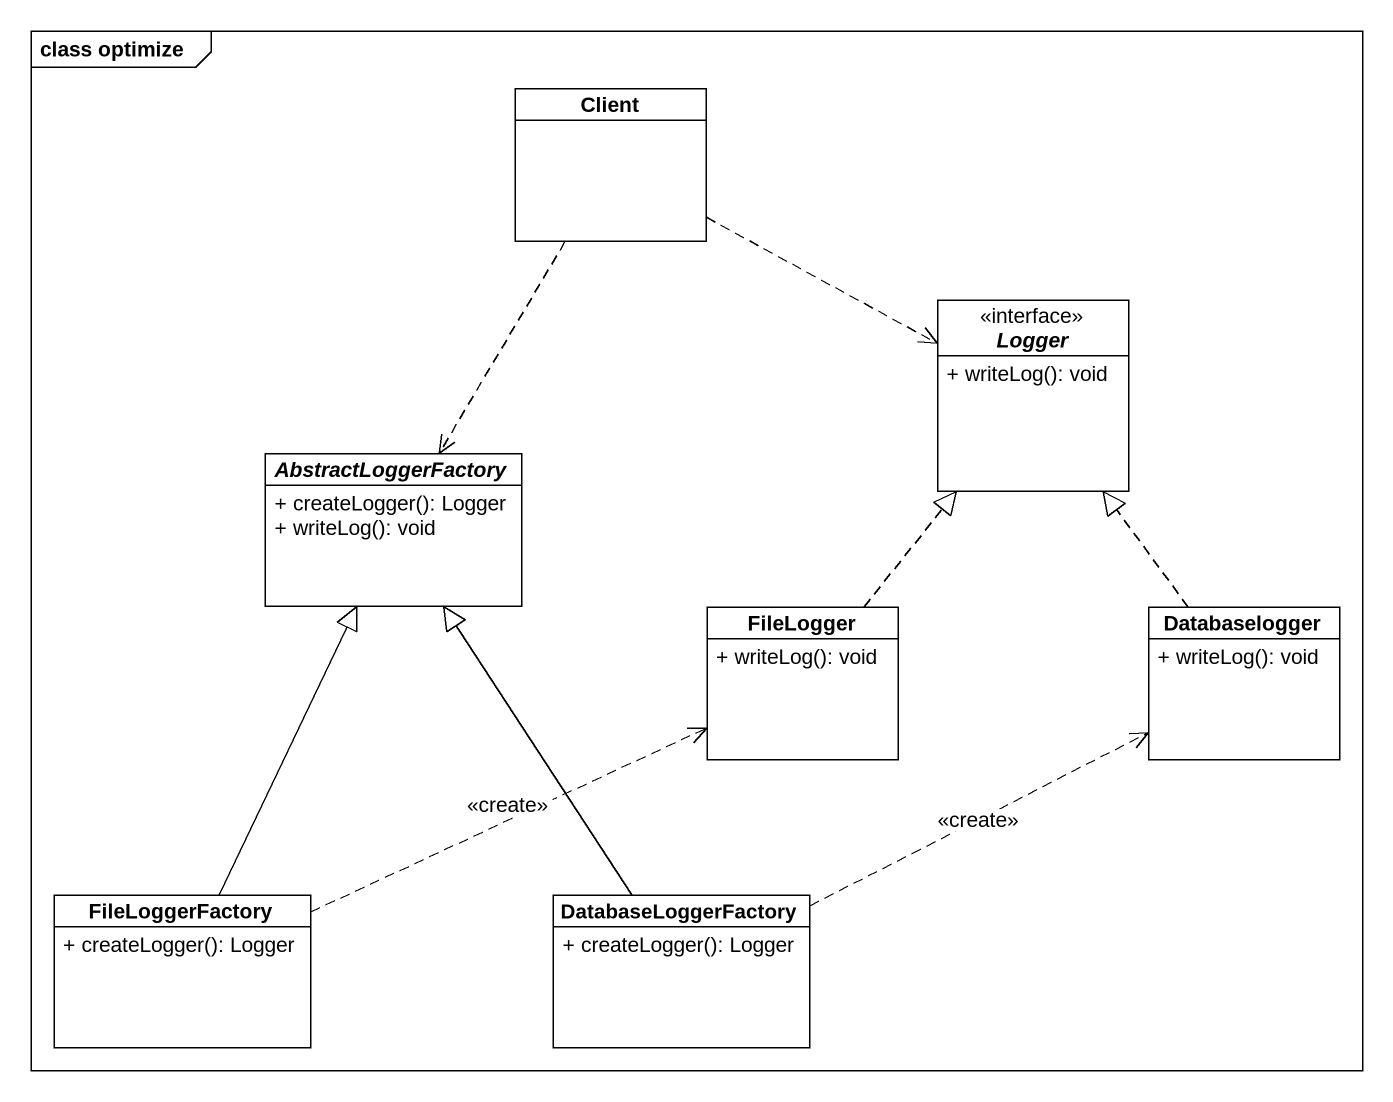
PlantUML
@startuml
mainframe class optimize
hide circle
hide empty members
skinparam classAttributeIconSize 0
class Client
interface Logger {
  + writeLog(): void
}
abstract class AbstractLoggerFactory {
  + createLogger(): Logger
  + writeLog(): void
}
class FileLogger {
  + writeLog(): void
}
class Databaselogger {
  + writeLog(): void
}
class FileLoggerFactory {
  + createLogger(): Logger
}
class DatabaseLoggerFactory {
  + createLogger(): Logger
}
Client .right.> Logger
Client ..> AbstractLoggerFactory
FileLogger .up.|> Logger
Databaselogger .up.|> Logger
FileLoggerFactory -up-|> AbstractLoggerFactory
FileLoggerFactory .right.> FileLogger : <<create>>
DatabaseLoggerFactory -up-|> AbstractLoggerFactory
DatabaseLoggerFactory .right.> Databaselogger : <<create>>
@enduml
